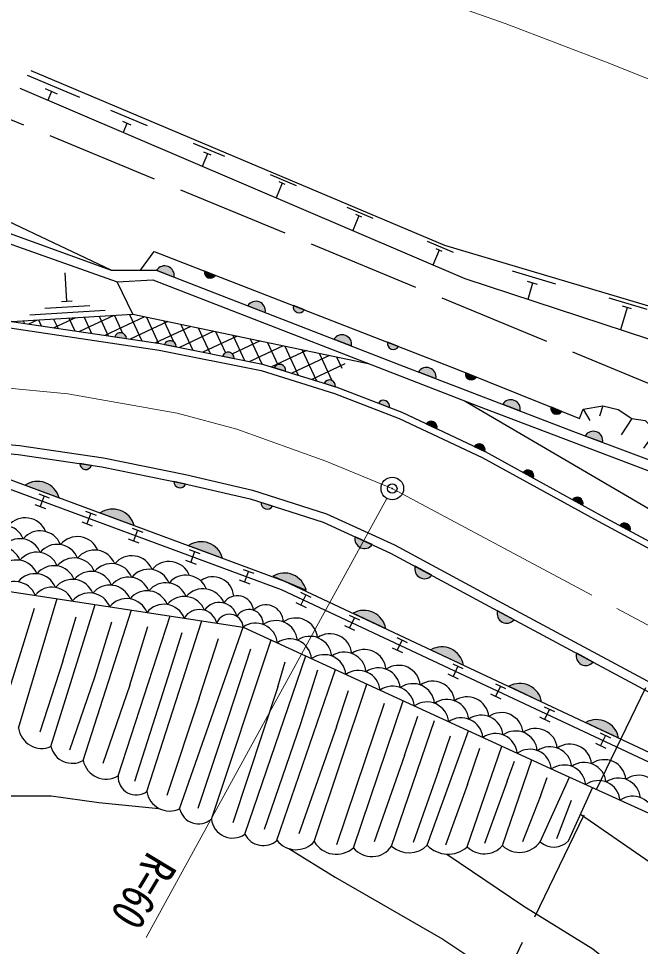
# Model space of a CAD drawing. Units: millimetres at full size, sheet at 1:1000; details may follow other scales. Extents: x 40000 to 680000, y 20000 to 380000.
# Drawn here: x 341995 to 374973, y 290590 to 339765 of the extents above; entities that cross this region are included whole.
import ezdxf
from ezdxf.enums import TextEntityAlignment as Align

# ---------------------------------------------------------------- set-up
doc = ezdxf.new("R2010")
doc.units = ezdxf.units.MM
doc.header["$LTSCALE"] = 1000
doc.header["$PDMODE"] = 32
doc.header["$PDSIZE"] = 500
doc.linetypes.add('CHAIN', pattern=[18.5, 12, -1.5, 3.5, -1.5])
doc.linetypes.add('DASHED', pattern=[7.5, 6, -1.5])
for name, color, linetype, lineweight in [('M-BGD', 7, 'Continuous', 25), ('M-BMK', 2, 'CHAIN', 13), ('M-BMK-ROW', 30, 'DASHED', 25), ('M-BMK-SRVR', 3, 'Continuous', 25), ('M-STR-HTXT', 7, 'Continuous', 13)]:
    doc.layers.add(name, color=color, linetype=linetype, lineweight=lineweight)
doc.layers.add('M-OTRS', color=6, linetype='Continuous')
doc.styles.add('ＭＳ ゴシック', font='')
doc.styles.get('ＭＳ ゴシック').set_extended_font_data('MS Gothic')

msp = doc.modelspace()

# ---------------------------------------------------------------- hatches: boundary and pattern name
at = {"layer": 'M-BGD'}
for points in [[(349318, 326423, -0.82183), (350242, 326065)], [(351857, 326382), (352440, 326155, -0.84072)], [(354152, 324549, -0.82183), (355076, 324191)], [(356567, 324550), (357151, 324323, -0.84072)], [(347717, 322805), (347098, 322897, -0.84072)], [(350350, 322372), (349736, 322494, -0.84072)], [(358723, 322776, -0.82183), (359646, 322418)], [(361554, 322611), (362138, 322384, -0.84072)], [(353432, 321758), (352818, 321880, -0.84072)], [(356155, 321078), (355558, 321264, -0.84072)], [(363201, 321043, -0.82183), (364126, 320688)], [(365692, 320996), (366273, 320764, -0.84072)], [(358793, 320255), (358196, 320441, -0.84072)], [(361078, 319379), (361662, 319154, 0.84072)], [(367669, 319328, -0.82183), (368594, 318973)], [(370226, 319180), (370807, 318947, -0.84072)], [(364178, 318024), (363612, 318291, -0.84072)], [(372040, 317656, -0.82183), (372968, 317308)], [(366727, 316823), (366160, 317090, -0.84072)], [(345247, 316177), (345866, 316085, -0.84072)], [(369300, 315411), (368752, 315712, -0.84072)], [(344144, 314371), (342344, 315036, -0.51219)], [(350236, 315232), (350847, 315097, -0.84072)], [(371912, 313976), (371363, 314277, -0.84072)], [(348126, 312901), (346326, 313566, -0.51219)], [(354864, 314123), (355460, 313932, -0.84072)], [(374427, 312611), (373876, 312907, -0.84072)], [(360747, 311885, -0.82183), (359846, 312296)], [(352806, 311173), (351006, 311837, -0.51219)], [(357243, 309465), (355473, 310206, -0.51219)], [(363902, 310264, -0.82183), (363030, 310735)], [(361471, 307437), (359733, 308252, -0.51219)], [(368271, 307907, -0.82183), (367398, 308375)], [(365594, 305503), (363857, 306318, -0.51219)], [(372464, 305660, -0.82183), (371591, 306128)], [(369733, 303562), (367996, 304377, -0.51219)], [(373816, 301647), (372078, 302462, -0.51219)]]:
    msp.add_hatch(color=256, dxfattribs=at).paths.add_polyline_path(points)

# ---------------------------------------------------------------- linework, layer by layer
for p, q in [((345240, 335590), (342476, 336755)), ((344064, 335760), (343419, 336032)), ((343741, 335896), (343546, 335434)), ((348829, 334077), (346894, 334892)), ((347971, 334113), (347519, 334303)), ((347745, 334208), (347542, 333726)), ((352927, 332447), (351269, 333146)), ((352017, 332603), (351734, 331933)), ((352210, 332521), (351823, 332684)), ((356729, 330900), (355347, 331483)), ((355973, 331037), (355647, 330263)), ((356134, 330969), (355812, 331105)), ((360799, 329173), (359417, 329756)), ((360043, 329310), (359716, 328536)), ((360204, 329242), (359881, 329378)), ((365059, 327364), (363677, 327947)), ((364459, 327422), (364137, 327558)), ((364298, 327490), (363966, 326703)), ((344560, 324784), (344470, 326281)), ((349318, 326423), (350242, 326065)), ((352440, 326155), (351857, 326382)), ((370484, 325695), (368183, 326378)), ((369517, 325669), (368980, 325829)), ((369248, 325749), (368995, 324880)), ((343380, 324412), (345776, 324556)), ((344280, 324767), (344839, 324800)), ((375328, 324350), (373315, 324948)), ((342599, 324065), (346592, 324304)), ((347881, 324081), (348533, 322684)), ((354152, 324549), (355076, 324191)), ((357151, 324323), (356567, 324550)), ((374262, 324448), (373910, 323264)), ((374497, 324378), (374027, 324518)), ((342246, 323743), (342310, 323605)), ((342984, 323788), (342525, 323574)), ((343051, 323792), (343199, 323474)), ((343856, 323840), (344088, 323342)), ((345020, 323910), (343872, 323374)), ((344661, 323888), (344977, 323211)), ((347056, 324031), (345219, 323175)), ((345466, 323936), (345866, 323079)), ((346271, 323984), (346755, 322947)), ((348678, 323960), (346566, 322975)), ((347076, 324033), (347515, 323093)), ((349904, 323704), (347913, 322776)), ((348774, 323940), (349421, 322553)), ((349691, 323749), (350205, 322646)), ((351130, 323449), (349260, 322576)), ((352356, 323193), (350522, 322338)), ((350608, 323558), (351244, 322194)), ((351525, 323366), (352156, 322012)), ((352441, 323175), (352967, 322047)), ((347098, 322897), (347717, 322805)), ((353582, 322937), (351765, 322090)), ((354808, 322681), (353335, 321994)), ((353358, 322984), (353981, 321648)), ((354275, 322792), (354893, 321466)), ((355192, 322601), (355742, 321421)), ((358723, 322776), (359646, 322418)), ((362138, 322384), (361554, 322611)), ((349736, 322494), (350350, 322372)), ((356034, 322425), (354252, 321594)), ((357260, 322169), (355414, 321309)), ((356108, 322410), (356827, 320868)), ((357025, 322219), (357796, 320566)), ((352818, 321880), (353432, 321758)), ((358486, 321914), (356478, 320977)), ((357942, 322027), (358616, 320582)), ((358859, 321836), (359138, 321238)), ((355558, 321264), (356155, 321078)), ((359304, 321467), (357541, 320645)), ((363201, 321043), (364126, 320688)), ((366273, 320764), (365692, 320996)), ((358196, 320441), (358793, 320255)), ((361078, 319379), (361662, 319154)), ((367669, 319328), (368594, 318973)), ((370807, 318947), (370226, 319180)), ((371931, 319059), (372985, 319238)), ((372985, 319238), (372801, 318699)), ((371931, 319059), (372283, 318458)), ((363612, 318291), (364178, 318024)), ((372040, 317656), (372968, 317308)), ((366160, 317090), (366727, 316823)), ((345866, 316085), (345247, 316177)), ((368752, 315712), (369300, 315411)), ((350847, 315097), (350236, 315232)), ((342344, 315036), (344144, 314371)), ((343064, 314578), (343627, 314370)), ((343345, 314474), (343138, 313911)), ((371363, 314277), (371912, 313976)), ((342856, 314015), (343419, 313807)), ((355460, 313932), (354864, 314123)), ((345550, 313660), (346113, 313452)), ((345831, 313556), (345623, 312993)), ((346326, 313566), (348126, 312901)), ((345342, 313097), (345905, 312890)), ((373876, 312907), (374427, 312611)), ((348017, 312749), (348580, 312541)), ((348298, 312645), (348091, 312082)), ((360747, 311885), (359846, 312296)), ((347809, 312186), (348372, 311979)), ((351006, 311837), (352806, 311173)), ((351050, 311629), (351613, 311421)), ((351332, 311525), (351124, 310962)), ((350842, 311066), (351405, 310858)), ((353904, 310575), (354467, 310368)), ((354185, 310471), (353977, 309909)), ((363902, 310264), (363030, 310735)), ((353696, 310013), (354259, 309805)), ((355473, 310206), (357243, 309465)), ((356950, 309359), (357493, 309104)), ((341995, 302160), (344040, 309024)), ((356695, 308816), (357239, 308561)), ((357222, 309231), (356967, 308688)), ((343710, 301179), (346050, 308717)), ((345423, 300446), (347989, 308421)), ((368271, 307907), (367398, 308375)), ((347271, 299625), (350041, 308108)), ((348800, 298805), (351718, 307852)), ((359530, 308149), (360073, 307894)), ((359801, 308022), (359546, 307478)), ((359733, 308252), (361471, 307437)), ((350538, 297891), (353902, 307518)), ((359275, 307606), (359818, 307351)), ((362061, 306961), (362605, 306707)), ((341005, 302649), (342292, 306730)), ((352218, 297339), (355387, 306836)), ((361807, 306418), (362350, 306163)), ((362333, 306834), (362078, 306291)), ((353993, 296536), (357224, 305990)), ((363857, 306318), (365594, 305503)), ((372464, 305660), (371591, 306128)), ((344346, 305705), (343128, 301947)), ((365017, 305575), (365560, 305320)), ((365288, 305448), (365033, 304905)), ((355697, 296214), (358795, 305267)), ((364762, 305032), (365305, 304777)), ((344718, 301008), (346032, 304853)), ((347895, 304437), (346470, 300284)), ((348165, 299358), (349928, 304870)), ((357677, 296145), (360467, 304498)), ((367278, 304514), (367822, 304259)), ((355736, 304345), (353362, 297149)), ((367024, 303971), (367567, 303716)), ((367550, 304387), (367295, 303844)), ((367996, 304377), (369733, 303562)), ((351571, 303750), (349859, 298588)), ((359752, 295821), (362392, 303613)), ((369875, 303296), (370418, 303042)), ((370146, 303169), (369892, 302626)), ((351524, 297914), (353131, 302741)), ((361778, 295913), (364058, 302561)), ((369620, 302753), (370163, 302498)), ((372078, 302462), (373816, 301647)), ((355040, 296812), (356961, 302398)), ((358857, 302230), (356859, 296551)), ((363666, 295959), (365853, 302020)), ((372842, 301904), (373385, 301650)), ((373114, 301777), (372859, 301234)), ((365787, 295866), (367625, 301205)), ((372587, 301361), (373131, 301106)), ((358877, 295995), (360401, 300505)), ((362455, 300715), (360861, 296131)), ((367652, 295935), (369214, 300474)), ((364282, 299948), (362926, 296106)), ((369655, 296142), (371208, 299562)), ((365807, 299175), (364641, 295957)), ((367909, 299351), (366702, 296045)), ((371163, 296195), (372438, 299004)), ((369686, 298599), (368723, 296140)), ((371296, 298323), (370527, 296289))]:
    msp.add_line(p, q, dxfattribs=at)
at = {"layer": 'M-BGD', "linetype": 'DASHED'}
for p, q in [((348051, 324091), (347222, 325806)), ((342292, 306730), (342842, 308525)), ((344346, 305705), (345053, 308057)), ((346032, 304853), (346944, 307788)), ((347895, 304437), (348851, 307551)), ((349928, 304870), (350670, 307234)), ((351571, 303750), (352598, 306917)), ((353131, 302741), (354315, 306371)), ((355736, 304345), (356131, 305669)), ((356961, 302398), (357862, 305258)), ((358857, 302230), (359495, 304151)), ((360401, 300505), (361401, 303487)), ((362455, 300715), (363162, 302796)), ((364282, 299948), (364893, 301751)), ((365807, 299175), (366462, 301102)), ((367909, 299351), (368301, 300417)), ((369686, 298599), (370025, 299535))]:
    msp.add_line(p, q, dxfattribs=at)
at = {"layer": 'M-BGD'}
for points in [[(346903, 326432), (329882, 334483), (323796, 337813)], [(342644, 337010), (364580, 327762), (381581, 322712)], [(312805, 336252), (320569, 332298), (324947, 329770), (327587, 329123), (331548, 329310), (336326, 330271), (346903, 326432), (349295, 326432), (362214, 321422), (371423, 317887), (385206, 312722), (386334, 311101), (397595, 311929), (400913, 311402), (407408, 312431), (416361, 312431)], [(381494, 320772), (365683, 325969), (342080, 336061)], [(319229, 332133), (319882, 331918), (325042, 329097), (327733, 328521), (331654, 328665), (336337, 329670), (347222, 325806), (349107, 325921), (366415, 319204), (384684, 312278), (386251, 310148), (396674, 310784), (400235, 310491), (405046, 311400), (414406, 311659), (416361, 312431)], [(348454, 326432), (349184, 327421), (365234, 321179), (371737, 318575), (371931, 319059)], [(299966, 318125), (306037, 319256), (315727, 322292), (337352, 325587), (341627, 323706), (349510, 322539), (354938, 321457), (358864, 320232), (362322, 318899), (366742, 316816), (372896, 313435), (385896, 306439), (402415, 298088), (410855, 293970), (422219, 288939), (428897, 286308)], [(300030, 317781), (306122, 318916), (315806, 321950), (337304, 325226), (341530, 323367), (349450, 322194), (354852, 321118), (358749, 319902), (362184, 318577), (366583, 316504), (372729, 313127), (385735, 306129), (402260, 297775), (410707, 293652), (422084, 288616), (428769, 285982)], [(341627, 323706), (348051, 324091), (360535, 321486)], [(365675, 319491), (382674, 309538), (386996, 308423), (390684, 307030), (388608, 305834)], [(372985, 319238), (373797, 319041), (374523, 318561), (373954, 317703)], [(374523, 318561), (375227, 318467), (375793, 317919), (375139, 317005)], [(312468, 314627), (324137, 316625), (326816, 317022), (330858, 317403), (334778, 317525), (338383, 317480), (342039, 317138), (346492, 316478), (350847, 315593), (354402, 314775), (358319, 313518), (361938, 311870), (367853, 308676), (386957, 298435), (401458, 290600), (413391, 284223), (416656, 282796), (417532, 282358)], [(312552, 314155), (324212, 316151), (326873, 316545), (330888, 316924), (334782, 317044), (338358, 317000), (341981, 316661), (346409, 316005), (350745, 315123), (354275, 314312), (358145, 313070), (361724, 311440), (367625, 308254), (386730, 298012), (401230, 290177), (413181, 283791), (416452, 282361), (416889, 282143)], [(328659, 316714), (329037, 311314), (353902, 307518), (370205, 300018), (393388, 289489), (394305, 291510)], [(330123, 316141), (339468, 316098), (356102, 309956), (395982, 291249), (403299, 287963), (412962, 282719), (417854, 281616)], [(330691, 315658), (339381, 315618), (355917, 309512), (394304, 291506)], [(315539, 292266), (320139, 291792), (322517, 291792), (323895, 291953), (327220, 292773), (330095, 293927), (334747, 296355), (338118, 297835), (341168, 298579), (343731, 298579), (346254, 298227), (349438, 297908)], [(371801, 297600), (378649, 292872), (381484, 291126), (385229, 289111), (390102, 287135), (394551, 285540), (400349, 283305), (407399, 280314), (413707, 277280), (421068, 273396), (425674, 270470), (428392, 268375), (431799, 265414)], [(356334, 295776), (358783, 294269), (364485, 290983), (369318, 287768), (374260, 283884), (379644, 280416), (384302, 278294), (402735, 271476), (409975, 268363), (413717, 266111), (417542, 263516), (421468, 260313), (423860, 257669), (425636, 255159), (427571, 251153), (428601, 247105), (430874, 240998)], [(364708, 295483), (368794, 292724), (372456, 290465), (374694, 288645), (381251, 283883), (385960, 281318), (388952, 280287), (391962, 279640), (396363, 278912), (401117, 277501), (405178, 275770), (409537, 273518), (413258, 271237), (418686, 268126), (423774, 264754), (426395, 262603), (428223, 259868), (430028, 255202)]]:
    msp.add_lwpolyline(points, dxfattribs=at)
for centre, radius, start, end in [((349745, 326153), 505, 349.9739, 147.6321), ((352168, 326319), 318, 168.6394, 328.8571), ((354578, 324279), 505, 349.9739, 147.6321), ((356879, 324488), 318, 168.6394, 328.8571), ((347399, 322797), 318, 1.47, 161.6877), ((350032, 322380), 318, 358.6162, 158.8339), ((359149, 322506), 505, 349.9739, 147.6321), ((361866, 322548), 318, 168.6394, 328.8571), ((353114, 321765), 318, 358.6162, 158.8339), ((355840, 321119), 318, 352.5627, 152.7804), ((363628, 320774), 505, 350.1699, 147.8281), ((366002, 320931), 318, 168.0637, 328.2814), ((358478, 320296), 318, 352.5627, 152.7804), ((361350, 319215), 318, 348.8064, 149.0242), ((368097, 319059), 505, 350.1699, 147.8281), ((370537, 319114), 318, 168.0637, 328.2814), ((363872, 318108), 318, 344.6591, 144.8769), ((372469, 317390), 505, 350.6271, 148.2853), ((366420, 316907), 318, 344.6591, 144.8769), ((345564, 316185), 318, 181.4634, 341.6811), ((369000, 315513), 318, 341.1049, 141.3227), ((343004, 314056), 1182, 15.4901, 123.9752), ((343004, 314056), 1182, 15.4901, 123.9752), ((350553, 315218), 318, 177.4307, 337.6485), ((371611, 314078), 318, 341.1049, 141.3227), ((346986, 312585), 1182, 15.4901, 123.9752), ((346986, 312585), 1182, 15.4901, 123.9752), ((355179, 314079), 318, 172.1001, 332.3178), ((342354, 312147), 1160, 21.8053, 140.8349), ((341163, 311757), 1160, 21.8053, 140.8349), ((374126, 312711), 318, 341.6046, 141.8223), ((343141, 311455), 1160, 21.8053, 140.8349), ((345118, 311153), 1160, 21.8053, 140.8349), ((360337, 312179), 505, 166.6932, 324.3514), ((340991, 310626), 1160, 21.8053, 140.8349), ((342066, 311041), 1160, 21.8053, 140.8349), ((344043, 310739), 1160, 21.8053, 140.8349), ((351667, 310857), 1182, 15.4901, 123.9752), ((351667, 310857), 1182, 15.4901, 123.9752), ((342968, 310324), 1160, 21.8053, 140.8349), ((346020, 310437), 1160, 21.8053, 140.8349), ((347997, 310135), 1160, 21.8053, 140.8349), ((341893, 309910), 1160, 21.8053, 140.8349), ((344945, 310023), 1160, 21.8053, 140.8349), ((346922, 309721), 1160, 21.8053, 140.8349), ((349974, 309822), 1168, 21.7725, 140.392), ((342874, 309185), 1160, 21.8053, 140.8349), ((343870, 309608), 1160, 21.8053, 140.8349), ((345847, 309307), 1160, 21.8053, 140.8349), ((348899, 309419), 1160, 21.8053, 140.8349), ((356091, 309198), 1182, 13.0285, 121.5137), ((356091, 309198), 1182, 13.0285, 121.5137), ((363513, 310586), 505, 162.7989, 320.4571), ((341799, 308771), 1160, 21.8053, 140.8349), ((344851, 308883), 1160, 21.8053, 140.8349), ((347824, 309005), 1160, 21.8053, 140.8349), ((349802, 308703), 1160, 21.8053, 140.8349), ((350873, 309103), 1167, 21.5094, 140.1812), ((352310, 309087), 1095, 3.6639, 126.5689), ((343776, 308469), 1160, 21.8053, 140.8349), ((345753, 308167), 1160, 21.8053, 140.8349), ((346828, 308581), 1160, 21.8053, 140.8349), ((348805, 308279), 1160, 21.8053, 140.8349), ((351779, 308353), 1191, 21.7174, 139.0399), ((347730, 307865), 1160, 21.8053, 140.8349), ((350782, 307978), 1160, 21.8053, 140.8349), ((352645, 307877), 948, 12.6587, 145.8836), ((353601, 308327), 854, 5.5027, 146.8834), ((349707, 307563), 1160, 21.8053, 140.8349), ((351589, 307508), 940, 13.7743, 148.8658), ((354213, 307697), 751, 356.5483, 148.9018), ((355115, 307778), 916, 0.6298, 136.4407), ((360308, 307219), 1182, 10.6276, 119.1127), ((360308, 307219), 1182, 10.6276, 119.1127), ((367881, 308227), 505, 162.9769, 320.6351), ((353179, 307474), 724, 3.4861, 159.1541), ((355628, 306695), 1165, 6.0409, 124.8034), ((356695, 306837), 1159, 5.8078, 124.8963), ((354565, 306566), 1160, 5.7792, 124.8089), ((356382, 305730), 1160, 5.7792, 124.8089), ((357449, 305865), 1160, 5.7792, 124.8089), ((358511, 306001), 1160, 5.7793, 124.8088), ((364432, 305285), 1182, 10.6276, 119.1127), ((364432, 305285), 1182, 10.6276, 119.1127), ((358199, 304894), 1160, 5.7792, 124.8089), ((359266, 305029), 1160, 5.7792, 124.8089), ((360328, 305163), 1163, 5.8466, 124.7528), ((372074, 305980), 505, 162.9769, 320.6351), ((362146, 304331), 1158, 5.7118, 124.865), ((360015, 304058), 1160, 5.7792, 124.8089), ((361083, 304193), 1160, 5.7792, 124.8089), ((362900, 303357), 1160, 5.7792, 124.8089), ((363961, 303493), 1160, 5.7792, 124.8089), ((368571, 303344), 1182, 10.6276, 119.1127), ((368571, 303344), 1182, 10.6276, 119.1127), ((361832, 303222), 1160, 5.7792, 124.8089), ((363649, 302386), 1160, 5.7792, 124.8089), ((364716, 302521), 1160, 5.7792, 124.8089), ((365778, 302658), 1160, 5.7792, 124.8089), ((367595, 301822), 1160, 5.7792, 124.8089), ((365466, 301550), 1160, 5.7792, 124.8089), ((366533, 301685), 1160, 5.7792, 124.8089), ((372653, 301429), 1182, 10.6276, 119.1127), ((372653, 301429), 1182, 10.6276, 119.1127), ((343234, 302338), 1252, 188.1568, 292.3044), ((368350, 300849), 1160, 5.7792, 124.8089), ((369410, 300987), 1160, 5.7792, 124.8089), ((367283, 300714), 1160, 5.7792, 124.8089), ((344848, 301469), 1174, 194.3172, 299.3568), ((369100, 299879), 1160, 5.802, 124.8316), ((370171, 300007), 1167, 6.1373, 124.7811), ((371231, 300156), 1160, 6.0437, 125.0733), ((373052, 299329), 1160, 6.0576, 125.0872), ((346644, 300703), 1247, 191.9084, 300.2078), ((370922, 299046), 1160, 6.0437, 125.0733), ((371998, 299182), 1160, 6.0437, 125.0733), ((348236, 299587), 965, 177.7572, 305.7895), ((373819, 298355), 1160, 6.0576, 125.0872), ((374873, 298502), 1160, 6.0581, 125.0878), ((372743, 298219), 1160, 6.0576, 125.0872), ((350005, 298986), 1218, 188.5888, 295.9348), ((374564, 297392), 1160, 6.0581, 125.0878), ((351542, 298115), 1029, 192.5716, 311.091), ((353348, 297473), 1138, 186.7659, 304.5407), ((354970, 297033), 1096, 206.9887, 311.6053), ((356716, 297012), 1294, 218.0735, 317.9346), ((358848, 296835), 1359, 210.5317, 311.7331), ((368564, 296906), 1332, 226.7999, 325.001), ((370382, 296934), 1075, 227.4389, 316.6123), ((360732, 296604), 1254, 218.615, 326.5851), ((362699, 296899), 1349, 226.9691, 315.8226), ((364775, 297005), 1524, 223.3439, 311.6242), ((366687, 296779), 1282, 225.4096, 318.8285)]:
    msp.add_arc(centre, radius, start, end, dxfattribs=at)
at = {"layer": 'M-BMK'}
msp.add_lwpolyline([(202243, 298604), (218341, 300434), (223024, 301085), (231941, 302430), (262808, 307953), (316036, 317760), (329101, 319815), (336104, 320382), (339766, 320345), (344617, 319875), (350406, 318851), (353575, 318005), (358293, 316301), (361815, 314858), (376590, 306972), (404686, 291960), (411244, 288723), (418145, 285928), (422809, 284194), (426672, 282813), (433867, 280822)], dxfattribs=at)
at = {"layer": 'M-BMK-ROW'}
msp.add_line((381785, 317797), (360546, 273949), dxfattribs=at)
msp.add_lwpolyline([(322851, 342153), (381785, 317797), (426253, 326398)], dxfattribs=at)
at = {"layer": 'M-BMK-SRVR'}
msp.add_circle((361815, 314858), 600, dxfattribs=at)
at = {"layer": 'M-OTRS'}
msp.add_point((361815, 314858), dxfattribs=at)
at = {"layer": 'M-STR-HTXT'}
msp.add_line((348763, 291062), (361526, 314332), dxfattribs=at)
msp.add_lwpolyline([(321539, 346531), (333620, 346646), (338936, 346517), (347222, 345485), (351421, 344613), (355955, 343430), (361916, 341592), (367791, 339509), (373342, 337389), (382568, 333698), (397195, 327358), (418605, 316916), (422781, 315093), (425619, 314060), (429563, 312847), (430956, 312511), (433041, 312186), (435113, 311672)], dxfattribs=at)

# ---------------------------------------------------------------- texts
at = {"layer": 'M-STR-HTXT', "style": 'ＭＳ ゴシック', "width": 0.8}
msp.add_text('R=60', height=1833, rotation=238.949, dxfattribs=at).set_placement((347372, 294260), align=Align.BOTTOM_CENTER)

doc.saveas('drawing.dxf')
